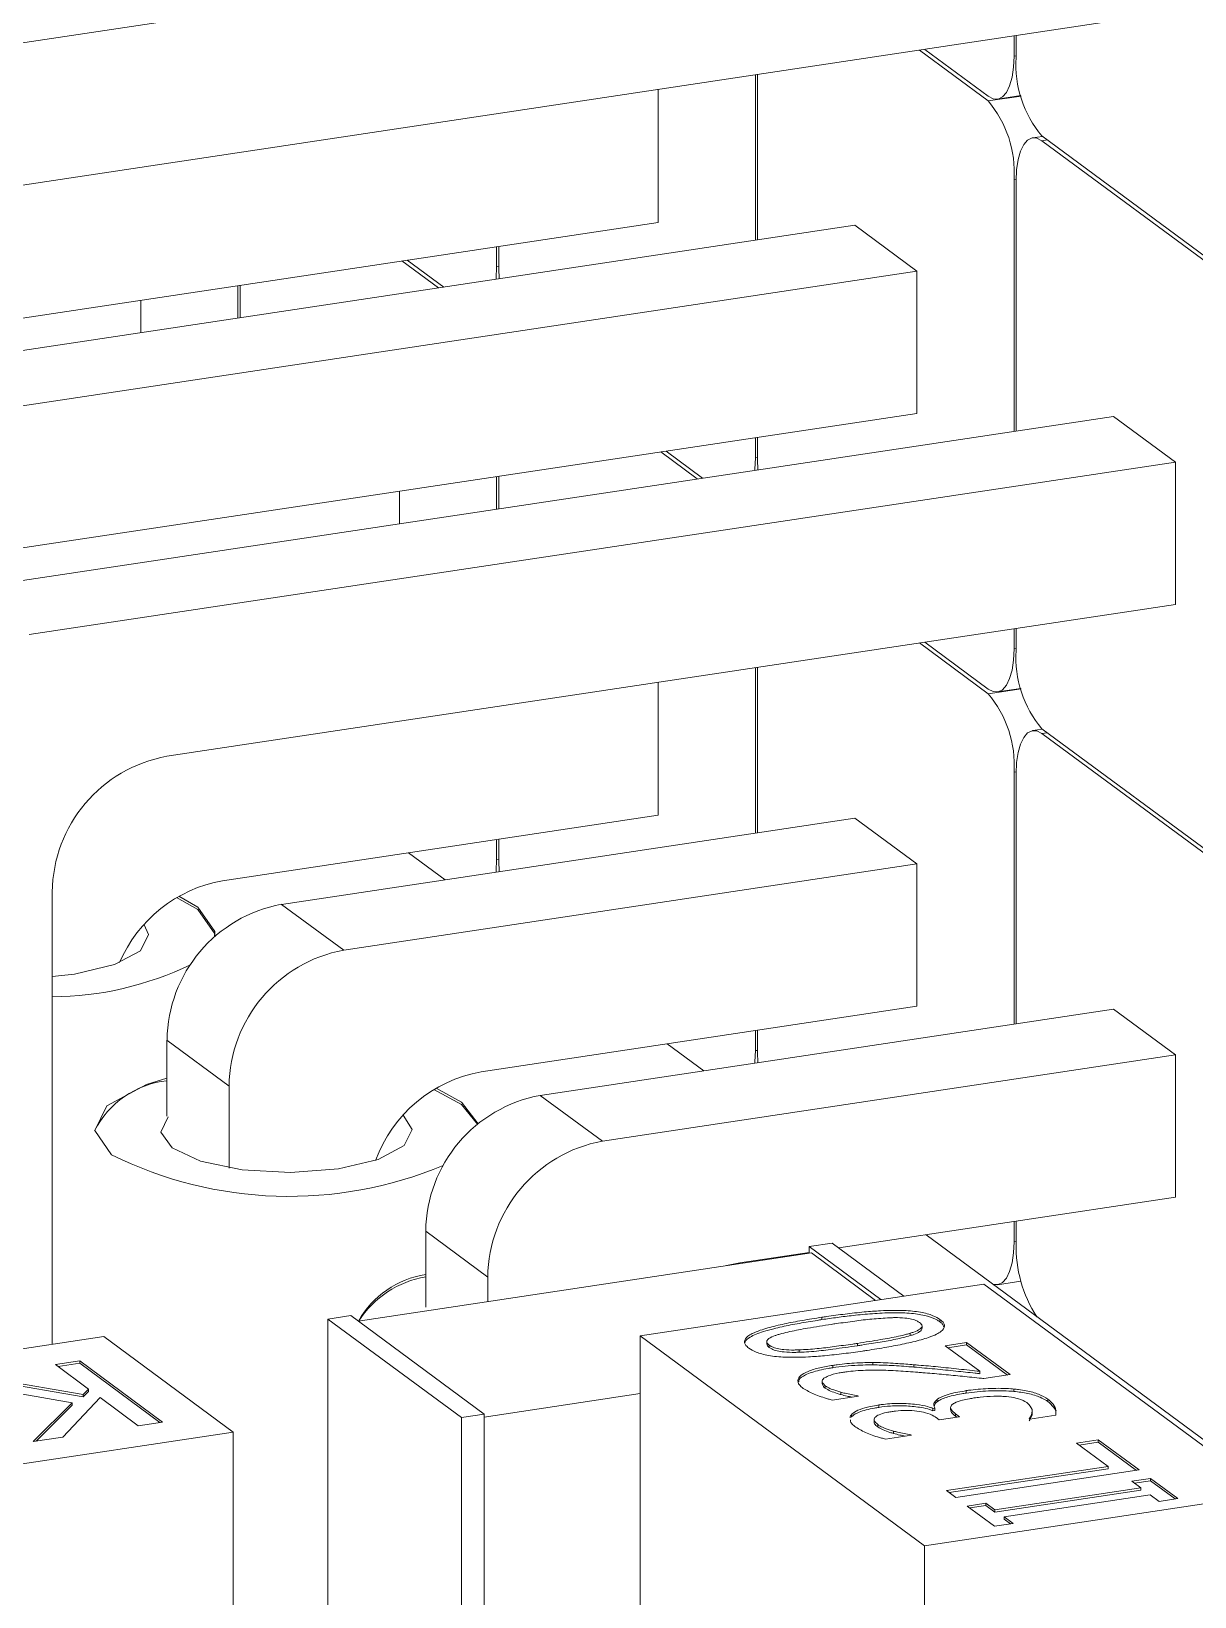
# Model space of a CAD drawing. Header units: millimetres. Extents: x 30 to 313, y 16 to 167.
# Drawn here: x 174.854 to 177.167, y 123.35 to 126.462 of the extents above; entities that cross this region are included whole.
import ezdxf

# ---------------------------------------------------------------- set-up
doc = ezdxf.new("R2010")
doc.units = ezdxf.units.MM

msp = doc.modelspace()

# ---------------------------------------------------------------- linework, layer by layer
at = {"color": 7, "linetype": 'Continuous', "lineweight": 15}
for p, q in [((177.1286, 126.7842), (173.7107, 126.2699)), ((173.9841, 126.0282), (177.1286, 126.5013)), ((176.8077, 126.413), (176.8077, 126.453)), ((176.8118, 126.4537), (176.8118, 126.41)), ((176.7562, 126.3237), (176.6195, 126.4247)), ((176.6301, 126.4263), (176.7562, 126.3332)), ((176.1, 126.0824), (176.1, 126.3466)), ((176.2934, 126.0469), (176.2934, 126.3757)), ((176.2975, 126.3763), (176.2975, 126.0475)), ((176.7748, 126.3274), (176.8214, 126.3344)), ((176.8642, 126.2534), (176.8446, 126.2505)), ((176.8632, 126.2542), (177.2705, 125.9534)), ((177.2705, 125.944), (176.8632, 126.2447)), ((176.8077, 125.6671), (176.8077, 126.1679)), ((176.8118, 126.1649), (176.8118, 125.6677)), ((174.0948, 125.7806), (176.1, 126.0824)), ((176.4909, 126.0766), (174.2123, 125.7337)), ((176.6143, 125.9854), (176.4909, 126.0766)), ((175.7832, 126.0347), (175.7832, 125.991)), ((175.5909, 126.0057), (175.6636, 125.9521)), ((175.6015, 126.0073), (175.6742, 125.9537)), ((175.7791, 125.9941), (175.7791, 126.0341)), ((176.6143, 125.9854), (174.3357, 125.6426)), ((175.784, 125.9702), (175.7832, 125.991)), ((176.6143, 125.7026), (176.6143, 125.9854)), ((175.2648, 125.8921), (175.2648, 125.9567)), ((175.2689, 125.8927), (175.2689, 125.9573)), ((175.0714, 125.863), (175.0714, 125.9276)), ((174.6091, 125.4009), (176.6143, 125.7026)), ((177.0052, 125.6968), (174.7266, 125.3539)), ((177.1286, 125.6057), (177.0052, 125.6968)), ((176.2934, 125.6143), (176.2934, 125.6543)), ((176.2975, 125.6549), (176.2975, 125.6113)), ((177.1286, 125.6057), (174.85, 125.2628)), ((176.1052, 125.626), (176.1778, 125.5723)), ((176.1158, 125.6276), (176.1885, 125.5739)), ((176.2983, 125.5904), (176.2975, 125.6113)), ((177.1286, 125.3228), (177.1286, 125.6057)), ((175.7791, 125.5769), (175.7791, 125.5123)), ((175.7832, 125.5129), (175.7832, 125.5775)), ((175.5857, 125.4832), (175.5857, 125.5478)), ((175.1234, 125.0211), (177.1286, 125.3228)), ((176.8077, 125.2345), (176.8077, 125.2745)), ((176.8118, 125.2751), (176.8118, 125.2315)), ((176.6195, 125.2462), (176.7562, 125.1452)), ((176.6301, 125.2478), (176.7562, 125.1546)), ((176.2934, 125.1971), (176.2934, 124.8683)), ((176.2975, 124.869), (176.2975, 125.1978)), ((176.1, 124.9038), (176.1, 125.168)), ((176.7748, 125.1489), (176.8214, 125.1559)), ((176.8642, 125.0749), (176.8446, 125.072)), ((176.8632, 125.0757), (177.2705, 124.7749)), ((177.2705, 124.7655), (176.8632, 125.0662)), ((176.8077, 124.9894), (176.8077, 124.4886)), ((176.8118, 124.9864), (176.8118, 124.4892)), ((176.1, 124.9038), (175.2341, 124.7736)), ((175.3516, 124.7266), (176.4909, 124.8981)), ((176.6143, 124.8069), (176.4909, 124.8981)), ((175.7791, 124.8555), (175.7791, 124.8155)), ((175.7832, 124.8125), (175.7832, 124.8562)), ((175.6041, 124.8292), (175.6767, 124.7756)), ((175.475, 124.6355), (176.6143, 124.8069)), ((175.7832, 124.8125), (175.784, 124.7917)), ((176.6143, 124.5241), (176.6143, 124.8069)), ((174.8956, 123.8519), (174.8956, 124.7511)), ((175.3516, 124.7266), (175.475, 124.6355)), ((176.6143, 124.5241), (175.7484, 124.3938)), ((175.8659, 124.3469), (177.0052, 124.5183)), ((177.1286, 124.4272), (177.0052, 124.5183)), ((175.1237, 124.4566), (175.2471, 124.3655)), ((175.1237, 124.3058), (175.1237, 124.4566)), ((176.1184, 124.4494), (176.191, 124.3958)), ((176.2934, 124.4758), (176.2934, 124.4358)), ((176.2975, 124.4327), (176.2975, 124.4764)), ((175.9893, 124.2557), (177.1286, 124.4272)), ((176.2975, 124.4327), (176.2983, 124.4119)), ((177.1286, 124.1443), (177.1286, 124.4272)), ((175.2471, 124.2025), (175.2471, 124.3655)), ((175.8659, 124.3469), (175.9893, 124.2557)), ((177.1286, 124.1443), (176.4592, 124.0436)), ((175.638, 124.0769), (175.7614, 123.9857)), ((175.638, 123.926), (175.638, 124.0769)), ((176.8077, 124.096), (176.8077, 124.056)), ((176.8118, 124.0966), (176.8118, 124.053)), ((176.4007, 124.0462), (176.4463, 124.0531)), ((176.4007, 124.0332), (176.4007, 124.0462)), ((176.4007, 124.0462), (176.5432, 123.941)), ((176.5888, 123.9479), (176.4463, 124.0531)), ((176.6327, 124.0697), (179.5116, 121.9438)), ((175.504, 123.8982), (176.4048, 124.0338)), ((176.236, 124.0084), (176.2627, 124.014)), ((176.4007, 124.0348), (176.2627, 124.014)), ((176.5326, 123.9394), (176.4048, 124.0338)), ((175.7614, 123.937), (175.7614, 123.9857)), ((176.0642, 123.8689), (176.7478, 123.9718)), ((176.7478, 123.9718), (177.3135, 123.5541)), ((176.7748, 123.9704), (176.8214, 123.9774)), ((175.4437, 123.9022), (175.4893, 123.9091)), ((175.7091, 123.7063), (175.4437, 123.9022)), ((175.4437, 123.9022), (175.4437, 123.313)), ((175.4893, 123.9091), (175.7546, 123.7131)), ((176.4257, 123.9011), (176.4257, 123.9058)), ((176.6248, 123.8838), (176.6248, 123.8886)), ((176.6604, 123.8967), (176.6604, 123.9014)), ((173.7447, 123.6787), (174.9979, 123.8673)), ((174.9979, 123.8673), (175.2551, 123.6774)), ((176.6299, 123.4512), (176.0642, 123.8689)), ((176.0642, 123.304), (176.0642, 123.8689)), ((176.3163, 123.8571), (176.3163, 123.8524)), ((176.6014, 123.874), (176.6014, 123.8693)), ((176.3212, 123.8504), (176.3212, 123.8456)), ((176.3803, 123.8409), (176.3803, 123.8362)), ((176.4963, 123.8539), (176.4963, 123.8492)), ((176.6711, 123.8491), (176.7134, 123.8554)), ((176.7398, 123.7983), (176.6711, 123.8491)), ((176.7134, 123.8507), (176.6764, 123.8452)), ((176.7134, 123.8554), (176.7997, 123.7917)), ((176.7134, 123.8507), (176.7134, 123.8554)), ((176.7944, 123.7909), (176.7134, 123.8507)), ((174.9019, 123.8117), (174.9503, 123.819)), ((174.9676, 123.7631), (174.9019, 123.8117)), ((174.9503, 123.8143), (174.9072, 123.8078)), ((174.9503, 123.819), (175.1149, 123.6975)), ((174.9503, 123.8143), (174.9503, 123.819)), ((175.1096, 123.6967), (174.9503, 123.8143)), ((176.4472, 123.8054), (176.4472, 123.8101)), ((176.5273, 123.8111), (176.5273, 123.8158)), ((176.6083, 123.8067), (176.6083, 123.8114)), ((176.7398, 123.7936), (176.7398, 123.7983)), ((174.9353, 123.7358), (174.6844, 123.779)), ((174.7473, 123.7884), (174.9571, 123.752)), ((174.9571, 123.7473), (174.7473, 123.7837)), ((174.9571, 123.752), (174.9676, 123.7631)), ((174.9676, 123.7584), (174.9676, 123.7631)), ((176.4264, 123.7783), (176.4264, 123.7735)), ((176.4323, 123.7649), (176.4323, 123.7696)), ((176.7997, 123.7917), (176.748, 123.7839)), ((176.8072, 123.7584), (176.8072, 123.7631)), ((174.8578, 123.6588), (174.9353, 123.7358)), ((174.9908, 123.746), (174.9169, 123.6677)), ((174.9353, 123.7358), (174.9353, 123.731)), ((174.9676, 123.7584), (174.9571, 123.7473)), ((174.9571, 123.7473), (174.9571, 123.752)), ((175.0664, 123.6902), (174.9908, 123.746)), ((176.0642, 123.7539), (175.7546, 123.7074)), ((176.4983, 123.749), (176.4463, 123.7411)), ((176.4637, 123.752), (176.4637, 123.7567)), ((176.4973, 123.7498), (176.4983, 123.749)), ((176.4973, 123.7488), (176.4973, 123.7498)), ((176.5392, 123.7267), (176.5392, 123.7314)), ((176.655, 123.7378), (176.655, 123.7426)), ((176.7126, 123.7552), (176.7126, 123.7599)), ((176.8752, 123.738), (176.8752, 123.7427)), ((174.9353, 123.731), (174.8634, 123.6596)), ((175.7091, 123.7063), (175.7546, 123.7131)), ((175.7091, 123.1217), (175.7091, 123.7063)), ((175.7546, 123.7131), (175.7546, 123.1286)), ((176.4844, 123.7073), (176.4844, 123.712)), ((176.5296, 123.7012), (176.5296, 123.6965)), ((176.6466, 123.7246), (176.6502, 123.7251)), ((176.6466, 123.7199), (176.6466, 123.7246)), ((176.6502, 123.7204), (176.6466, 123.7199)), ((176.6502, 123.7204), (176.6502, 123.7251)), ((176.6591, 123.7017), (176.653, 123.7062)), ((176.6996, 123.7078), (176.6591, 123.7017)), ((176.6816, 123.7266), (176.6816, 123.7218)), ((176.6916, 123.7137), (176.6996, 123.7078)), ((176.6916, 123.709), (176.6916, 123.7137)), ((176.6943, 123.707), (176.6916, 123.709)), ((176.8392, 123.7034), (176.8379, 123.7044)), ((176.8909, 123.7112), (176.8392, 123.7034)), ((176.8911, 123.7161), (176.8909, 123.7112)), ((175.2551, 123.6774), (174.0018, 123.4888)), ((175.1149, 123.6975), (175.0664, 123.6902)), ((175.2551, 123.0882), (175.2551, 123.6774)), ((176.5369, 123.6877), (176.5369, 123.6924)), ((176.6037, 123.6714), (176.552, 123.6636)), ((176.5684, 123.6747), (176.5684, 123.6794)), ((176.6027, 123.6722), (176.6037, 123.6714)), ((176.6027, 123.6713), (176.6027, 123.6722)), ((174.9169, 123.6677), (174.8578, 123.6588)), ((176.9322, 123.6555), (176.9753, 123.662)), ((176.9946, 123.6094), (176.9322, 123.6555)), ((176.9753, 123.6573), (176.9375, 123.6516)), ((176.9753, 123.662), (177.0563, 123.6022)), ((176.9753, 123.6573), (176.9753, 123.662)), ((177.051, 123.6014), (176.9753, 123.6573)), ((176.6732, 123.5611), (176.9946, 123.6094)), ((176.9946, 123.6047), (176.9946, 123.6094)), ((176.9946, 123.6047), (176.6785, 123.5571)), ((177.0563, 123.6022), (176.6917, 123.5474)), ((177.0419, 123.5798), (177.0791, 123.5854)), ((177.0597, 123.5666), (177.0419, 123.5798)), ((177.0791, 123.5807), (177.0472, 123.5759)), ((177.0791, 123.5854), (177.1334, 123.5453)), ((177.0791, 123.5807), (177.0791, 123.5854)), ((177.1281, 123.5445), (177.0791, 123.5807)), ((176.6299, 123.4512), (177.3135, 123.5541)), ((176.6917, 123.5474), (176.6732, 123.5611)), ((176.7696, 123.5229), (177.0597, 123.5666)), ((177.0597, 123.5619), (176.7696, 123.5182)), ((177.0783, 123.5529), (176.7881, 123.5092)), ((177.0597, 123.5619), (177.0597, 123.5666)), ((177.0961, 123.5397), (177.0783, 123.5529)), ((177.1334, 123.5453), (177.0961, 123.5397)), ((176.7145, 123.5305), (176.7517, 123.5361)), ((176.7688, 123.4905), (176.7145, 123.5305)), ((176.7517, 123.5314), (176.7198, 123.5266)), ((176.7517, 123.5361), (176.7696, 123.5229)), ((176.7517, 123.5314), (176.7517, 123.5361)), ((176.7696, 123.5182), (176.7517, 123.5314)), ((176.7696, 123.5182), (176.7696, 123.5229)), ((176.806, 123.4961), (176.7688, 123.4905)), ((176.7881, 123.5092), (176.806, 123.4961)), ((176.7881, 123.5045), (176.7881, 123.5092)), ((176.8007, 123.4953), (176.7881, 123.5045)), ((176.6299, 123.4512), (176.6299, 123.1047))]:
    msp.add_line(p, q, dxfattribs=at)
at = {"color": 8, "linetype": 'Continuous', "lineweight": 15}
for p, q in [((176.8077, 126.413), (176.8118, 126.4137)), ((176.7562, 126.3237), (176.8216, 126.3336)), ((176.8738, 126.2463), (176.8632, 126.2447)), ((176.8118, 126.1685), (176.8077, 126.1679)), ((175.7791, 125.9941), (175.7832, 125.9947)), ((176.2934, 125.6143), (176.2975, 125.6149)), ((176.8077, 125.2345), (176.8118, 125.2351)), ((176.7562, 125.1452), (176.8216, 125.1551)), ((176.8738, 125.0678), (176.8632, 125.0662)), ((176.8118, 124.99), (176.8077, 124.9894)), ((175.7791, 124.8155), (175.7832, 124.8162)), ((176.2934, 124.4358), (176.2975, 124.4364)), ((176.8077, 124.056), (176.8118, 124.0566))]:
    msp.add_line(p, q, dxfattribs=at)
at = {"color": 7, "linetype": 'Continuous', "lineweight": 15, "flags": 128}
for points in [[(176.8077, 126.413), (176.8067, 126.3908), (176.8038, 126.3708), (176.799, 126.354), (176.7926, 126.3408), (176.7848, 126.3319), (176.7759, 126.3276), (176.7663, 126.328), (176.7562, 126.3332)], [(176.8118, 126.1649), (176.8128, 126.1871), (176.8157, 126.2071), (176.8205, 126.2239), (176.8269, 126.2371), (176.8346, 126.246), (176.8435, 126.2503), (176.8532, 126.2499), (176.8632, 126.2447)], [(175.7791, 125.9941), (175.7781, 125.9718), (175.7778, 125.9693)], [(176.2934, 125.6143), (176.2924, 125.592), (176.2921, 125.5895)], [(176.8077, 125.2345), (176.8067, 125.2123), (176.8038, 125.1923), (176.799, 125.1754), (176.7926, 125.1623), (176.7848, 125.1534), (176.7759, 125.1491), (176.7663, 125.1495), (176.7562, 125.1546)], [(176.8118, 124.9864), (176.8128, 125.0086), (176.8157, 125.0286), (176.8205, 125.0454), (176.8269, 125.0586), (176.8346, 125.0675), (176.8435, 125.0718), (176.8532, 125.0714), (176.8632, 125.0662)], [(175.7778, 124.7908), (175.7781, 124.7933), (175.7791, 124.8155)], [(175.2188, 124.6639), (175.2186, 124.6679), (175.1849, 124.7163), (175.1429, 124.7401)], [(175.1474, 124.7428), (175.1849, 124.721), (175.2186, 124.6726), (175.2182, 124.662)], [(175.078, 124.686), (175.0868, 124.6666), (175.0708, 124.6345), (175.0192, 124.6069), (174.9398, 124.588), (174.8956, 124.5829)], [(176.2921, 124.411), (176.2924, 124.4135), (176.2934, 124.4358)], [(175.0135, 124.2289), (174.9799, 124.2773), (175.0044, 124.3263), (175.0832, 124.3684), (175.1237, 124.3809)], [(175.7413, 124.2898), (175.7095, 124.3289), (175.654, 124.3584)], [(175.6587, 124.3612), (175.7095, 124.3337), (175.7423, 124.2906)], [(175.5935, 124.3076), (175.6114, 124.2792), (175.5954, 124.2471), (175.5438, 124.2195), (175.4644, 124.2006), (175.3694, 124.1933), (175.2732, 124.1986), (175.1904, 124.2158), (175.1337, 124.2423), (175.1117, 124.274), (175.1258, 124.3043)], [(176.7663, 123.971), (176.7759, 123.9706), (176.7848, 123.9749), (176.7926, 123.9838), (176.799, 123.9969), (176.8038, 124.0138), (176.8067, 124.0338), (176.8077, 124.056)]]:
    msp.add_lwpolyline(points, dxfattribs=at)
at = {"color": 7, "linetype": 'Continuous', "lineweight": 15}
for centre, radius, start, end in [((177.0303, 126.3957), 0.219, 176.258, 220.2722), ((176.5892, 126.1822), 0.219, 356.258, 40.2722), ((177.0303, 125.2172), 0.219, 176.258, 220.2722), ((176.5892, 125.0037), 0.219, 356.258, 40.2722), ((175.1733, 124.7478), 0.2778, 100.3468, 179.3273), ((175.2825, 124.5028), 0.2751, 100.1256, 156.8737), ((175.4015, 124.4534), 0.2778, 100.3468, 179.3273), ((175.5249, 124.3622), 0.2778, 100.3468, 179.3273), ((174.8922, 125.1816), 0.6387, 270.3043, 295.8277), ((175.797, 124.1225), 0.2756, 100.1464, 159.7957), ((175.1437, 124.1933), 0.1839, 96.2436, 153.085), ((175.9158, 124.0736), 0.2778, 100.3468, 179.3273), ((176.0392, 123.9825), 0.2778, 100.3468, 179.3273), ((175.3665, 124.9401), 0.794, 243.6039, 292.7071), ((177.0676, 124.0465), 0.2559, 178.5425, 213.0598), ((175.666, 123.8076), 0.1852, 98.6954, 150.676), ((175.6693, 123.7941), 0.1944, 99.2731, 147.5521)]:
    msp.add_arc(centre, radius, start, end, dxfattribs=at)
for points, knots in [([(176.4257, 123.9058), (176.4288, 123.9062), (176.444, 123.9085), (176.4718, 123.9123), (176.5077, 123.9162), (176.5394, 123.9187), (176.5659, 123.9196), (176.5929, 123.9193), (176.622, 123.9166), (176.647, 123.9098), (176.6562, 123.904), (176.6604, 123.9014)], [0, 0, 0, 0, 0.038037, 0.190243, 0.342512, 0.46901, 0.560315, 0.646215, 0.77583, 0.898555, 1, 1, 1, 1]), ([(176.2807, 123.8443), (176.2794, 123.8453), (176.2741, 123.8495), (176.2697, 123.8577), (176.2759, 123.8668), (176.2881, 123.8741), (176.3061, 123.8813), (176.3338, 123.889), (176.3626, 123.8951), (176.3932, 123.9007), (176.4126, 123.9037), (176.4257, 123.9058)], [0, 0, 0, 0, 0.038151, 0.158123, 0.278737, 0.347004, 0.443623, 0.600021, 0.755946, 0.833799, 1, 1, 1, 1]), ([(176.4257, 123.9011), (176.4227, 123.9006), (176.4136, 123.8992), (176.3926, 123.8958), (176.3632, 123.8906), (176.3333, 123.884), (176.3052, 123.8763), (176.2838, 123.8679), (176.2735, 123.8596), (176.2726, 123.8557), (176.2724, 123.8549)], [0, 0, 0, 0, 0.046471, 0.139421, 0.325412, 0.511535, 0.636177, 0.834321, 0.966748, 1, 1, 1, 1]), ([(176.3385, 123.8712), (176.341, 123.8719), (176.3536, 123.8756), (176.3735, 123.8798), (176.4067, 123.8858), (176.4288, 123.8892), (176.4448, 123.8917)], [0, 0, 0, 0, 0.081196, 0.407118, 0.569444, 1, 1, 1, 1]), ([(176.6604, 123.8967), (176.6589, 123.8977), (176.6529, 123.9019), (176.6373, 123.9084), (176.6127, 123.9129), (176.5882, 123.9147), (176.5605, 123.915), (176.5259, 123.9131), (176.4897, 123.9097), (176.4563, 123.9056), (176.4359, 123.9026), (176.4257, 123.9011)], [0, 0, 0, 0, 0.038066, 0.158727, 0.280027, 0.348836, 0.443058, 0.594804, 0.746067, 0.872853, 1, 1, 1, 1]), ([(176.4448, 123.8917), (176.4479, 123.8922), (176.4631, 123.8944), (176.4896, 123.8981), (176.5249, 123.9026), (176.5488, 123.904), (176.5608, 123.9048)], [0, 0, 0, 0, 0.081407, 0.407105, 0.701807, 1, 1, 1, 1]), ([(176.6604, 123.9014), (176.6617, 123.9004), (176.6671, 123.8961), (176.6716, 123.8878), (176.6653, 123.8787), (176.653, 123.8714), (176.6349, 123.8642), (176.6073, 123.8566), (176.5785, 123.8506), (176.5479, 123.8449), (176.5286, 123.8419), (176.5154, 123.8399)], [0, 0, 0, 0, 0.038126, 0.159015, 0.280581, 0.348838, 0.444907, 0.600877, 0.756365, 0.834002, 1, 1, 1, 1]), ([(176.5608, 123.9048), (176.5642, 123.9049), (176.5742, 123.9052), (176.5894, 123.9046), (176.6047, 123.9023), (176.6143, 123.8989), (176.6182, 123.8964), (176.6199, 123.8953)], [0, 0, 0, 0, 0.141498, 0.42691, 0.635526, 0.844609, 1, 1, 1, 1]), ([(176.6199, 123.8953), (176.6212, 123.8943), (176.6243, 123.8916), (176.6256, 123.887), (176.6205, 123.8814), (176.6113, 123.8771), (176.6038, 123.8748), (176.6014, 123.874)], [0, 0, 0, 0, 0.13989, 0.357083, 0.565863, 0.865132, 1, 1, 1, 1]), ([(176.6682, 123.8861), (176.6675, 123.8883), (176.6664, 123.892), (176.6621, 123.8954), (176.6604, 123.8967)], [0, 0, 0, 0, 0.619504, 1, 1, 1, 1]), ([(176.3212, 123.8504), (176.32, 123.8514), (176.3168, 123.854), (176.3154, 123.8586), (176.3206, 123.8643), (176.3295, 123.8683), (176.3366, 123.8706), (176.3385, 123.8712)], [0, 0, 0, 0, 0.143335, 0.36629, 0.579262, 0.886541, 1, 1, 1, 1]), ([(176.6014, 123.874), (176.5989, 123.8733), (176.5865, 123.8696), (176.5665, 123.8654), (176.5335, 123.8597), (176.5119, 123.8563), (176.4963, 123.8539)], [0, 0, 0, 0, 0.082276, 0.412882, 0.577382, 1, 1, 1, 1]), ([(176.4963, 123.8492), (176.4994, 123.8497), (176.5145, 123.852), (176.5402, 123.8561), (176.5735, 123.8617), (176.5921, 123.8668), (176.6014, 123.8693)], [0, 0, 0, 0, 0.082239, 0.41124, 0.703289, 1, 1, 1, 1]), ([(176.6014, 123.8693), (176.6039, 123.8701), (176.6112, 123.8724), (176.6198, 123.8765), (176.625, 123.8809), (176.6244, 123.8832), (176.6242, 123.8838)], [0, 0, 0, 0, 0.196884, 0.593832, 0.886616, 1, 1, 1, 1]), ([(176.5154, 123.8399), (176.5123, 123.8394), (176.4971, 123.8371), (176.4693, 123.8334), (176.4335, 123.8294), (176.4019, 123.827), (176.3755, 123.826), (176.3485, 123.8262), (176.3194, 123.829), (176.2943, 123.8357), (176.285, 123.8416), (176.2807, 123.8443)], [0, 0, 0, 0, 0.03802, 0.190155, 0.342354, 0.468233, 0.559287, 0.64469, 0.77451, 0.897309, 1, 1, 1, 1]), ([(176.3168, 123.8524), (176.3169, 123.8513), (176.317, 123.849), (176.3198, 123.8468), (176.3212, 123.8456)], [0, 0, 0, 0, 0.475504, 1, 1, 1, 1]), ([(176.3803, 123.8409), (176.377, 123.8408), (176.3669, 123.8405), (176.3518, 123.841), (176.3365, 123.8434), (176.3268, 123.8467), (176.3229, 123.8493), (176.3212, 123.8504)], [0, 0, 0, 0, 0.141498, 0.42691, 0.635526, 0.844609, 1, 1, 1, 1]), ([(176.3212, 123.8456), (176.3227, 123.8446), (176.3266, 123.8421), (176.3362, 123.8387), (176.3523, 123.8362), (176.3675, 123.8358), (176.3774, 123.8361), (176.3803, 123.8362)], [0, 0, 0, 0, 0.141855, 0.363878, 0.577896, 0.876566, 1, 1, 1, 1]), ([(176.4963, 123.8539), (176.4933, 123.8535), (176.4781, 123.8512), (176.4515, 123.8476), (176.4164, 123.843), (176.3924, 123.8416), (176.3803, 123.8409)], [0, 0, 0, 0, 0.081379, 0.406953, 0.701424, 1, 1, 1, 1]), ([(176.3803, 123.8362), (176.3836, 123.8363), (176.4002, 123.8369), (176.4228, 123.8392), (176.458, 123.8436), (176.4802, 123.8469), (176.4963, 123.8492)], [0, 0, 0, 0, 0.08143, 0.408537, 0.571298, 1, 1, 1, 1]), ([(176.3886, 123.7644), (176.3873, 123.7654), (176.3809, 123.7704), (176.3756, 123.7791), (176.3821, 123.79), (176.3976, 123.7987), (176.4202, 123.8056), (176.4384, 123.8087), (176.4472, 123.8101)], [0, 0, 0, 0, 0.059406, 0.290192, 0.464221, 0.637822, 0.825061, 1, 1, 1, 1]), ([(176.4472, 123.8054), (176.4441, 123.805), (176.4351, 123.8035), (176.415, 123.7995), (176.3935, 123.7924), (176.3801, 123.7838), (176.3797, 123.7789), (176.3796, 123.7773)], [0, 0, 0, 0, 0.087876, 0.263934, 0.612893, 0.877834, 1, 1, 1, 1]), ([(176.4689, 123.7965), (176.4659, 123.796), (176.4548, 123.7942), (176.4396, 123.7905), (176.4326, 123.7862), (176.4299, 123.7846)], [0, 0, 0, 0, 0.1854537, 0.6882788, 1, 1, 1, 1]), ([(176.4472, 123.8101), (176.4502, 123.8106), (176.4656, 123.8128), (176.4923, 123.8154), (176.5165, 123.8157), (176.5273, 123.8158)], [0, 0, 0, 0, 0.1211931, 0.6086823, 1, 1, 1, 1]), ([(176.5273, 123.8111), (176.524, 123.8111), (176.514, 123.8111), (176.4954, 123.8105), (176.4716, 123.8088), (176.4553, 123.8066), (176.4472, 123.8054)], [0, 0, 0, 0, 0.121106, 0.363592, 0.67847, 1, 1, 1, 1]), ([(176.6265, 123.7956), (176.6232, 123.7959), (176.607, 123.7972), (176.5776, 123.7992), (176.5445, 123.8008), (176.5109, 123.8007), (176.4875, 123.7991), (176.472, 123.7969), (176.4689, 123.7965)], [0, 0, 0, 0, 0.062261, 0.311377, 0.560737, 0.685476, 0.93693, 1, 1, 1, 1]), ([(176.5273, 123.8158), (176.5307, 123.8158), (176.5474, 123.8156), (176.5745, 123.8141), (176.5979, 123.8122), (176.6083, 123.8114)], [0, 0, 0, 0, 0.121647, 0.609457, 1, 1, 1, 1]), ([(176.6083, 123.8067), (176.6051, 123.807), (176.5889, 123.8083), (176.5621, 123.8103), (176.5381, 123.8109), (176.5273, 123.8111)], [0, 0, 0, 0, 0.121619, 0.608402, 1, 1, 1, 1]), ([(176.6083, 123.8114), (176.6116, 123.8111), (176.6278, 123.8098), (176.6579, 123.8071), (176.6983, 123.8028), (176.726, 123.7998), (176.7398, 123.7983)], [0, 0, 0, 0, 0.072875, 0.364428, 0.682189, 1, 1, 1, 1]), ([(176.7398, 123.7936), (176.7366, 123.794), (176.7208, 123.7957), (176.6911, 123.7988), (176.6506, 123.8031), (176.6224, 123.8055), (176.6083, 123.8067)], [0, 0, 0, 0, 0.072874, 0.364372, 0.682012, 1, 1, 1, 1]), ([(176.748, 123.7839), (176.7448, 123.7843), (176.7289, 123.786), (176.7009, 123.7889), (176.6637, 123.7926), (176.6389, 123.7946), (176.6265, 123.7956)], [0, 0, 0, 0, 0.079049, 0.395255, 0.697463, 1, 1, 1, 1]), ([(176.4463, 123.7411), (176.4437, 123.7418), (176.4358, 123.7439), (176.424, 123.7478), (176.4054, 123.7544), (176.3954, 123.7604), (176.3886, 123.7644)], [0, 0, 0, 0, 0.109851, 0.329634, 0.54924, 1, 1, 1, 1]), ([(176.4299, 123.7846), (176.4289, 123.7835), (176.4261, 123.7805), (176.426, 123.7753), (176.4302, 123.7715), (176.4323, 123.7696)], [0, 0, 0, 0, 0.218635, 0.603509, 1, 1, 1, 1]), ([(176.4323, 123.7649), (176.431, 123.7659), (176.4275, 123.7687), (176.4272, 123.7717), (176.4269, 123.7736)], [0, 0, 0, 0, 0.375694, 1, 1, 1, 1]), ([(176.4323, 123.7696), (176.4338, 123.7686), (176.4379, 123.7659), (176.4481, 123.7614), (176.4581, 123.7584), (176.4637, 123.7567)], [0, 0, 0, 0, 0.19923, 0.543664, 1, 1, 1, 1]), ([(176.4637, 123.752), (176.4612, 123.7527), (176.4537, 123.7549), (176.4421, 123.759), (176.4356, 123.7629), (176.4323, 123.7649)], [0, 0, 0, 0, 0.199033, 0.593078, 1, 1, 1, 1]), ([(176.7126, 123.7599), (176.7157, 123.7603), (176.7311, 123.7625), (176.7609, 123.7649), (176.7903, 123.7645), (176.8053, 123.7632), (176.8072, 123.7631)], [0, 0, 0, 0, 0.103522, 0.521115, 0.939515, 1, 1, 1, 1]), ([(176.8072, 123.7631), (176.8103, 123.7628), (176.824, 123.7614), (176.8413, 123.758), (176.8615, 123.7514), (176.8697, 123.7462), (176.8752, 123.7427)], [0, 0, 0, 0, 0.106058, 0.452847, 0.624371, 1, 1, 1, 1]), ([(176.4637, 123.7567), (176.4663, 123.756), (176.4728, 123.7543), (176.4842, 123.752), (176.4929, 123.7505), (176.4973, 123.7498)], [0, 0, 0, 0, 0.253109, 0.625518, 1, 1, 1, 1]), ([(176.4858, 123.7471), (176.4824, 123.7477), (176.4746, 123.7491), (176.4676, 123.751), (176.4637, 123.752)], [0, 0, 0, 0, 0.4414862, 1, 1, 1, 1]), ([(176.4844, 123.712), (176.4854, 123.7131), (176.489, 123.7169), (176.5007, 123.723), (176.5195, 123.7282), (176.5333, 123.7304), (176.5392, 123.7314)], [0, 0, 0, 0, 0.121384, 0.441172, 0.762861, 1, 1, 1, 1]), ([(176.5392, 123.7314), (176.5423, 123.7318), (176.5555, 123.7337), (176.5812, 123.7351), (176.6118, 123.7332), (176.6341, 123.7292), (176.6432, 123.7258), (176.6466, 123.7246)], [0, 0, 0, 0, 0.085518, 0.368261, 0.651283, 0.87029, 1, 1, 1, 1]), ([(176.6502, 123.7251), (176.6497, 123.7262), (176.6484, 123.7292), (176.6476, 123.7351), (176.6522, 123.7398), (176.655, 123.7426)], [0, 0, 0, 0, 0.188171, 0.505855, 1, 1, 1, 1]), ([(176.655, 123.7378), (176.6537, 123.7368), (176.6506, 123.7343), (176.6498, 123.7316), (176.6493, 123.73)], [0, 0, 0, 0, 0.413159, 1, 1, 1, 1]), ([(176.655, 123.7426), (176.6565, 123.7436), (176.6626, 123.7477), (176.6809, 123.7544), (176.7015, 123.758), (176.7126, 123.7599)], [0, 0, 0, 0, 0.12669, 0.527211, 1, 1, 1, 1]), ([(176.7126, 123.7552), (176.7096, 123.7547), (176.7005, 123.7533), (176.6821, 123.7496), (176.6648, 123.7442), (176.6573, 123.7393), (176.655, 123.7378)], [0, 0, 0, 0, 0.126317, 0.37943, 0.812717, 1, 1, 1, 1]), ([(176.7281, 123.7453), (176.7251, 123.7448), (176.7171, 123.7435), (176.7031, 123.7406), (176.6898, 123.7364), (176.6853, 123.7325), (176.6837, 123.7311)], [0, 0, 0, 0, 0.157917, 0.418628, 0.781492, 1, 1, 1, 1]), ([(176.8072, 123.7584), (176.8039, 123.7586), (176.7875, 123.7599), (176.7545, 123.7602), (176.7272, 123.7569), (176.7126, 123.7552)], [0, 0, 0, 0, 0.103612, 0.522693, 1, 1, 1, 1]), ([(176.7926, 123.7481), (176.7893, 123.7483), (176.781, 123.7488), (176.7632, 123.749), (176.7446, 123.7476), (176.7322, 123.7458), (176.7281, 123.7453)], [0, 0, 0, 0, 0.151304, 0.383906, 0.801539, 1, 1, 1, 1]), ([(176.8341, 123.7356), (176.8325, 123.7366), (176.827, 123.7402), (176.8143, 123.7454), (176.7992, 123.7473), (176.7926, 123.7481)], [0, 0, 0, 0, 0.174069, 0.636697, 1, 1, 1, 1]), ([(176.8752, 123.738), (176.8738, 123.739), (176.8695, 123.742), (176.8579, 123.748), (176.8371, 123.7548), (176.8167, 123.7572), (176.8072, 123.7584)], [0, 0, 0, 0, 0.1060133, 0.318594, 0.6784572, 1, 1, 1, 1]), ([(176.8379, 123.7044), (176.8387, 123.7055), (176.8413, 123.7087), (176.8433, 123.7148), (176.8449, 123.7243), (176.8382, 123.7313), (176.8341, 123.7356)], [0, 0, 0, 0, 0.105185, 0.315785, 0.579235, 1, 1, 1, 1]), ([(176.8752, 123.7427), (176.8766, 123.7417), (176.8832, 123.7366), (176.889, 123.7289), (176.8907, 123.7223), (176.8913, 123.72)], [0, 0, 0, 0, 0.142356, 0.715173, 1, 1, 1, 1]), ([(176.8911, 123.7158), (176.8911, 123.716), (176.8908, 123.7199), (176.8871, 123.7275), (176.8792, 123.7345), (176.8752, 123.738)], [0, 0, 0, 0, 0.030168, 0.508077, 1, 1, 1, 1]), ([(176.4819, 123.7059), (176.4818, 123.7065), (176.4813, 123.7086), (176.4831, 123.7106), (176.4844, 123.712)], [0, 0, 0, 0, 0.271511, 1, 1, 1, 1]), ([(176.493, 123.6872), (176.4917, 123.6883), (176.4878, 123.6913), (176.4825, 123.6962), (176.4825, 123.7003), (176.4825, 123.7021)], [0, 0, 0, 0, 0.2169394, 0.6517185, 1, 1, 1, 1]), ([(176.5392, 123.7267), (176.5362, 123.7262), (176.5215, 123.7239), (176.5007, 123.7187), (176.4882, 123.7116), (176.485, 123.708), (176.4844, 123.7073)], [0, 0, 0, 0, 0.1214496, 0.593891, 0.9190878, 1, 1, 1, 1]), ([(176.531, 123.7067), (176.5304, 123.7056), (176.5287, 123.7026), (176.5307, 123.6976), (176.5349, 123.6941), (176.5369, 123.6924)], [0, 0, 0, 0, 0.228071, 0.626246, 1, 1, 1, 1]), ([(176.5633, 123.7181), (176.5603, 123.7176), (176.5513, 123.7161), (176.5385, 123.7125), (176.5334, 123.7086), (176.531, 123.7067)], [0, 0, 0, 0, 0.2075131, 0.6236707, 1, 1, 1, 1]), ([(176.6466, 123.7199), (176.6444, 123.7207), (176.6378, 123.7233), (176.6207, 123.7272), (176.5939, 123.7299), (176.5642, 123.7299), (176.5468, 123.7277), (176.5392, 123.7267)], [0, 0, 0, 0, 0.085607, 0.258112, 0.524246, 0.793142, 1, 1, 1, 1]), ([(176.653, 123.7062), (176.6515, 123.7072), (176.6463, 123.7108), (176.6341, 123.7159), (176.6148, 123.7198), (176.5935, 123.7211), (176.576, 123.7199), (176.5661, 123.7185), (176.5633, 123.7181)], [0, 0, 0, 0, 0.091893, 0.33367, 0.519125, 0.705688, 0.914635, 1, 1, 1, 1]), ([(176.6837, 123.7311), (176.6829, 123.73), (176.6808, 123.727), (176.683, 123.7209), (176.6884, 123.7164), (176.6916, 123.7137)], [0, 0, 0, 0, 0.186654, 0.517994, 1, 1, 1, 1]), ([(176.6916, 123.709), (176.6903, 123.71), (176.6867, 123.7129), (176.6823, 123.7172), (176.6823, 123.7205), (176.6824, 123.7219)], [0, 0, 0, 0, 0.249465, 0.702909, 1, 1, 1, 1]), ([(176.8428, 123.7174), (176.8431, 123.7168), (176.8446, 123.7143), (176.8428, 123.7083), (176.8398, 123.703), (176.8379, 123.6997)], [0, 0, 0, 0, 0.097, 0.435115, 1, 1, 1, 1]), ([(176.552, 123.6636), (176.5493, 123.6643), (176.5411, 123.6662), (176.5291, 123.6701), (176.5104, 123.6769), (176.5001, 123.6831), (176.493, 123.6872)], [0, 0, 0, 0, 0.107654, 0.323156, 0.538364, 1, 1, 1, 1]), ([(176.5369, 123.6877), (176.5356, 123.6887), (176.5319, 123.6918), (176.5287, 123.6953), (176.5296, 123.6977), (176.5296, 123.6978)], [0, 0, 0, 0, 0.319917, 0.96465, 1, 1, 1, 1]), ([(176.5369, 123.6924), (176.5384, 123.6914), (176.5424, 123.6887), (176.5527, 123.6842), (176.5626, 123.6812), (176.5684, 123.6794)], [0, 0, 0, 0, 0.1979755, 0.5332682, 1, 1, 1, 1]), ([(176.5684, 123.6747), (176.5659, 123.6754), (176.5585, 123.6776), (176.5467, 123.6817), (176.5402, 123.6857), (176.5369, 123.6877)], [0, 0, 0, 0, 0.197784, 0.592462, 1, 1, 1, 1]), ([(176.5684, 123.6794), (176.571, 123.6787), (176.5776, 123.6769), (176.5891, 123.6746), (176.5982, 123.673), (176.6027, 123.6722)], [0, 0, 0, 0, 0.246816, 0.622195, 1, 1, 1, 1]), ([(176.5913, 123.6695), (176.5877, 123.6702), (176.5797, 123.6717), (176.5724, 123.6736), (176.5684, 123.6747)], [0, 0, 0, 0, 0.4447645, 1, 1, 1, 1])]:
    msp.add_open_spline(points, degree=3, knots=knots, dxfattribs=at)

doc.saveas('drawing.dxf')
